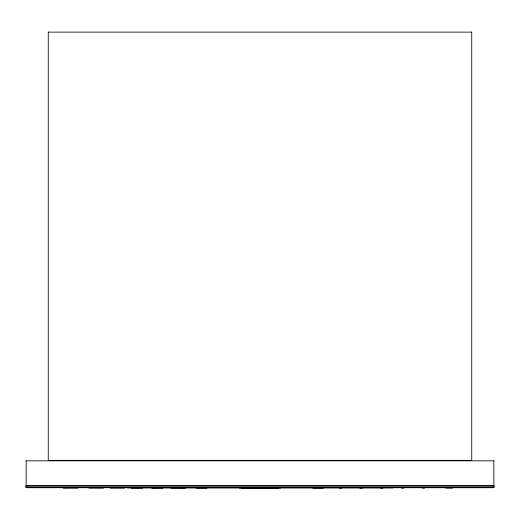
<?xml version="1.0" encoding="UTF-8"?>
<svg xmlns="http://www.w3.org/2000/svg" width="520" height="520" viewBox="0 0 520 520"><rect width="100%" height="100%" fill="white"/><g stroke="black" fill="none" stroke-linecap="round" stroke-linejoin="round"><path stroke-width="0.78" d="M48.256 32.032L48.256 460.428M26.143 460.772L26.143 485.869M26.143 485.959L26.143 487.435M280.742 487.916L239.258 487.916M471.744 460.428L471.744 32.032M493.857 485.869L493.857 485.524M493.857 487.435L493.857 460.772M493.857 486.304L493.857 485.959M493.857 486.154L493.792 486.219A1.443 1.021 -90 0 1 493.792 487.37L26.208 487.37A1.443 1.021 -90 0 1 26.208 486.219L26.143 486.154M48.341 32.123L471.66 32.123M26.208 460.837L493.792 460.837M26.195 485.284L26.195 487.032M26.208 486.025L493.792 486.025M471.66 460.337L48.341 460.337M493.792 485.803L26.208 485.803M26.468 487.715L493.532 487.715M127.556 487.897L392.912 487.897M63.031 488.111L64.961 488.111M65.241 488.111L78.007 488.111M88.959 488.111L103.428 488.111M110.162 488.111L124.508 488.111M131.359 488.111L142.597 488.111M151.931 488.111L153.147 488.111M153.387 488.111L162.975 488.111M170.794 488.111L182.162 488.111M182.338 488.111L185.51 488.111M196.261 488.111L206.953 488.111M241.475 488.169L252.252 488.169M253.533 488.169L262.022 488.169M262.32 488.169L270.439 488.169M271.115 488.169L278.525 488.169M312.695 488.111L323.479 488.111M339.404 488.111L341.634 488.111M359.944 488.111L362.356 488.111M380.523 488.111L382.837 488.111M401.473 488.111L403.91 488.111M422.168 488.111L424.496 488.111M445.692 488.111L452.562 488.111"/></g></svg>
